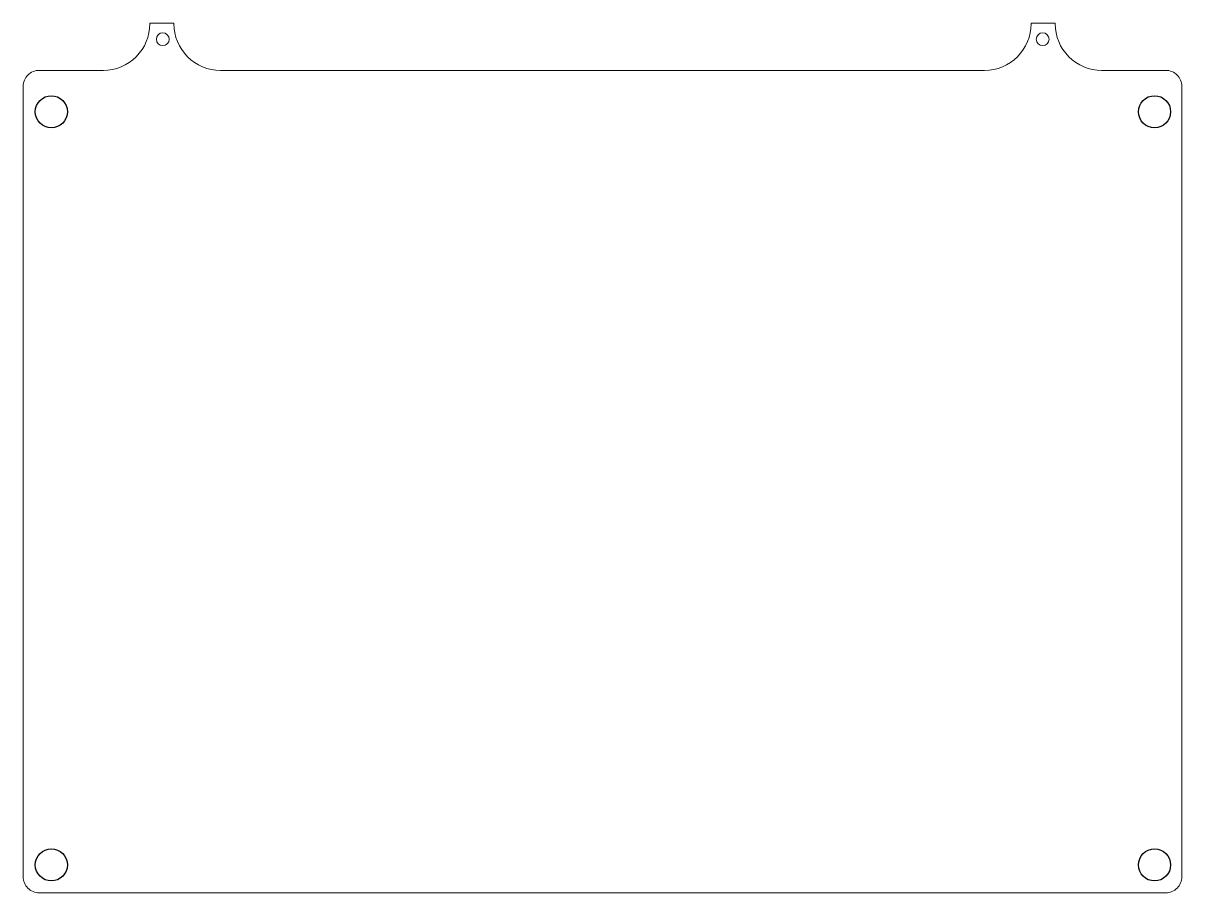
# Model space of a CAD drawing. Header units: millimetres. Extents: x -262 to 99, y -124 to 147.
import ezdxf

# ---------------------------------------------------------------- set-up
doc = ezdxf.new("R2010")
doc.units = ezdxf.units.MM

msp = doc.modelspace()

# ---------------------------------------------------------------- linework, layer by layer
at = {"color": 1, "lineweight": 5, "true_color": 0xff0000, "flags": 128}
msp.add_lwpolyline([(52.16, 147.47), (59.66, 147.47), (59.66, 147.25, 0.414214), (74.16, 132.75), (94.16, 132.75, -0.414214), (99.16, 127.75), (99.16, -118.87, -0.414214), (94.16, -123.87), (-257.13, -123.87, -0.414214), (-262.13, -118.87), (-262.13, 127.75, -0.414214), (-257.13, 132.75), (-237.13, 132.75, 0.414214), (-222.63, 147.25), (-222.63, 147.47), (-215.13, 147.47), (-215.13, 147.25, 0.414214), (-200.63, 132.75), (37.66, 132.75, 0.414214), (52.16, 147.25)], format="xyb", close=True, dxfattribs=at)
for centre in [(-253.34, 119.84), (90.66, 119.84), (-253.34, -115.16), (90.66, -115.16)]:
    msp.add_circle(centre, 5)
at = {"color": 1, "lineweight": 5, "true_color": 0xff0000}
for centre in [(-218.59, 142.47), (55.76, 142.47)]:
    msp.add_ellipse(centre, major_axis=(-1.99, 0), ratio=0.999348, dxfattribs=at)

doc.saveas('drawing.dxf')
